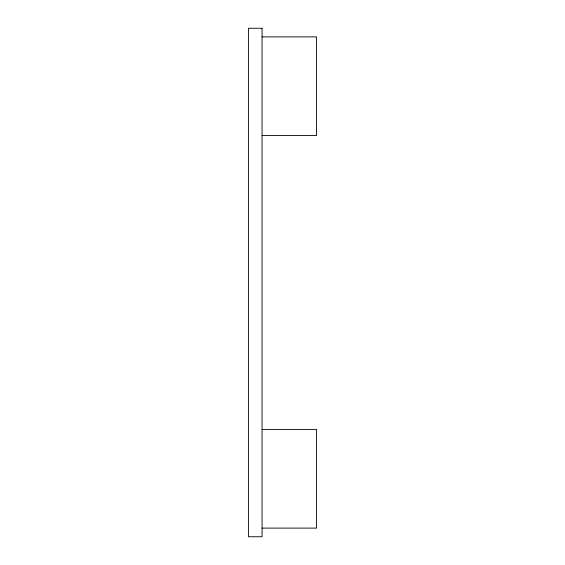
<?xml version="1.0" encoding="UTF-8"?>
<svg xmlns="http://www.w3.org/2000/svg" width="565" height="565" viewBox="0 0 565 565"><rect width="100%" height="100%" fill="white"/><g stroke="black" fill="none" stroke-linecap="round" stroke-linejoin="round"><path stroke-width="0.85" d="M262.054 36.895L316.584 36.895L316.584 135.529L262.054 135.529M262.054 429.471L316.584 429.471L316.584 528.106L262.054 528.106M262.054 28.25L248.416 28.25L248.416 536.75L262.054 536.75L262.054 28.25"/></g></svg>
